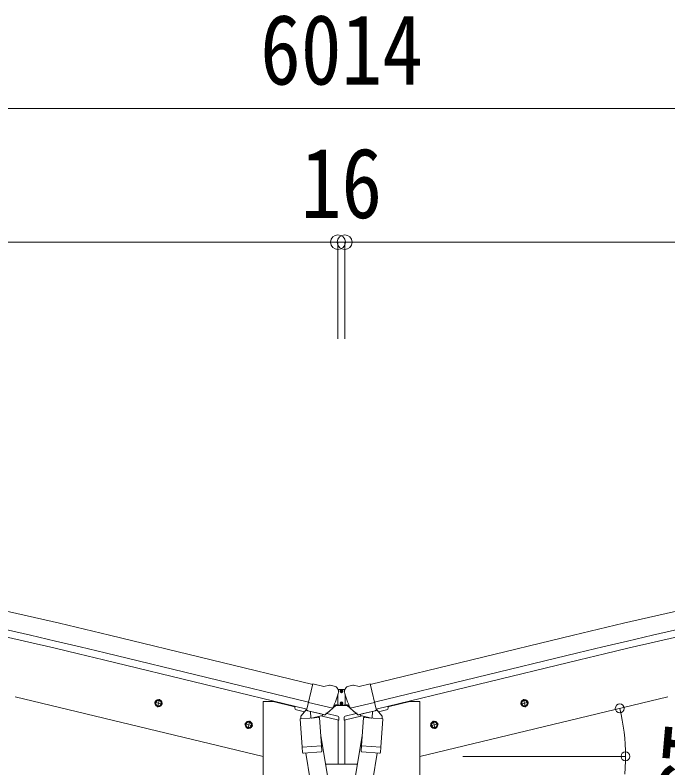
# Model space of a CAD drawing. Units: millimetres at full size. Extents: x -9783 to 9892, y -6828 to 6752.
# Drawn here: x -4929 to -3381, y -2065 to -281 of the extents above; entities that cross this region are included whole.
import ezdxf
from ezdxf.enums import TextEntityAlignment as Align

# ---------------------------------------------------------------- set-up
doc = ezdxf.new("R2010")
doc.units = ezdxf.units.MM
doc.header["$LTSCALE"] = 35
doc.header["$PDMODE"] = 32
doc.header["$PDSIZE"] = 35
for name, color, linetype, lineweight in [('0-1_本体', 4, 'Continuous', 9), ('0-2_部品', 7, 'Continuous', 9), ('0-7_合掌部品', 3, 'Continuous', 9), ('0-A_寸法', 6, 'Continuous', 9)]:
    doc.layers.add(name, color=color, linetype=linetype, lineweight=lineweight)
doc.styles.add('ＭＳ ゴシック', font='')
doc.styles.get('ＭＳ ゴシック').set_extended_font_data('MS Gothic')

msp = doc.modelspace()

# ---------------------------------------------------------------- linework, layer by layer
at = {"layer": '0-1_本体'}
for p, q in [((-4222.9, -1867.74), (-4705.06, -1750.44)), ((-4222.9, -1867.74), (-4705.06, -1750.44)), ((-4086.54, -1867.74), (-3604.37, -1750.44)), ((-4086.54, -1867.74), (-3604.37, -1750.44)), ((-4232.97, -1909.72), (-4715.31, -1792.6)), ((-4232.97, -1909.72), (-4715.31, -1792.6)), ((-4076.46, -1909.72), (-3594.13, -1792.6)), ((-4076.46, -1909.72), (-3594.13, -1792.6)), ((-4236.91, -1926.09), (-4719.28, -1808.96)), ((-4236.91, -1926.09), (-4719.28, -1808.96)), ((-4072.53, -1926.09), (-3590.15, -1808.96)), ((-4072.53, -1926.09), (-3590.15, -1808.96)), ((-4928.8, -1896.88), (-4340.72, -2038.07)), ((-4928.8, -1896.88), (-4340.72, -2038.07)), ((-4340.72, -1908.07), (-4340.72, -4788.07)), ((-4340.72, -1908.07), (-4316.72, -1908.07)), ((-4340.72, -1908.07), (-4340.72, -4788.07)), ((-4340.72, -1908.07), (-4316.72, -1908.07)), ((-4265.46, -1920.37), (-4316.72, -1908.07)), ((-4265.46, -1920.37), (-4316.72, -1908.07)), ((-4044.73, -1920.55), (-3992.72, -1908.07)), ((-4044.73, -1920.55), (-3992.72, -1908.07)), ((-3968.72, -1908.07), (-3992.72, -1908.07)), ((-3968.72, -1908.07), (-3992.72, -1908.07)), ((-3380.63, -1896.88), (-3968.72, -2038.07)), ((-3380.63, -1896.88), (-3968.72, -2038.07)), ((-3968.72, -1908.07), (-3968.72, -4788.07)), ((-3968.72, -1908.07), (-3968.72, -4788.07)), ((-4190.69, -1934.8), (-4190.69, -1935.35)), ((-4190.69, -1934.8), (-4190.69, -1935.35)), ((-4118.75, -1934.8), (-4118.75, -1935.35)), ((-4118.75, -1934.8), (-4118.75, -1935.35)), ((-4162.72, -2056.63), (-4162.72, -1951.51)), ((-4162.72, -2056.63), (-4162.72, -1951.51)), ((-4146.72, -2056.63), (-4146.72, -1951.51)), ((-4146.72, -2056.63), (-4146.72, -1951.51))]:
    msp.add_line(p, q, dxfattribs=at)
for centre, radius, start, end in [((-7797.76, -14487.47), 13106.9, 76.35206, 84.85206), ((-7797.76, -14487.47), 13106.9, 76.35206, 84.85206), ((-511.67, -14487.47), 13106.9, 95.14794, 103.64794), ((-511.67, -14487.47), 13106.9, 95.14794, 103.64794), ((-7797.76, -14487.47), 13063.74, 76.35206, 84.85206), ((-7797.76, -14487.47), 13063.74, 76.35206, 84.85206), ((-511.67, -14487.47), 13063.74, 95.14794, 103.64794), ((-511.67, -14487.47), 13063.74, 95.14794, 103.64794), ((-7797.76, -14487.47), 13046.9, 76.35206, 84.85206), ((-7797.76, -14487.47), 13046.9, 76.35206, 84.85206), ((-511.67, -14487.47), 13046.9, 95.14794, 103.64794), ((-511.67, -14487.47), 13046.9, 95.14794, 103.64794)]:
    msp.add_arc(centre, radius, start, end, dxfattribs=at)
at = {"layer": '0-2_部品'}
for p, q in [((-4196.54, -1872.18), (-4222.47, -1865.96)), ((-4196.54, -1872.18), (-4183.28, -1869.48)), ((-4168.8, -1872.67), (-4181.98, -1869.51)), ((-4140.64, -1872.67), (-4127.45, -1869.51)), ((-4112.9, -1872.18), (-4126.16, -1869.48)), ((-4112.9, -1872.18), (-4086.96, -1865.96)), ((-4165.7, -1874.92), (-4161.84, -1881.22)), ((-4161.48, -1883.5), (-4161.76, -1884.65)), ((-4147.95, -1883.5), (-4147.68, -1884.65)), ((-4143.73, -1874.92), (-4147.59, -1881.22)), ((-4578.96, -1914.3), (-4598.41, -1909.64)), ((-4595.98, -1910.22), (-4590.82, -1904.77)), ((-4591.02, -1921.69), (-4586.35, -1902.25)), ((-4590.82, -1904.77), (-4583.52, -1906.53)), ((-4583.52, -1906.53), (-4581.39, -1913.72)), ((-3730.47, -1914.3), (-3711.02, -1909.64)), ((-3725.91, -1906.53), (-3728.04, -1913.72)), ((-3718.61, -1904.77), (-3725.91, -1906.53)), ((-3718.41, -1921.69), (-3723.08, -1902.25)), ((-3713.45, -1910.22), (-3718.61, -1904.77)), ((-4593.85, -1917.41), (-4595.98, -1910.22)), ((-4265.46, -1919.34), (-4265.46, -1923.08)), ((-4237.25, -1927.52), (-4238.19, -1927.59)), ((-4175.53, -1923.8), (-4233.04, -1910)), ((-4192.39, -1938.71), (-4176.01, -1924.22)), ((-4133.9, -1923.8), (-4076.39, -1910)), ((-4117.05, -1938.71), (-4133.42, -1924.22)), ((-4072.18, -1927.52), (-4071.24, -1927.59)), ((-4043.97, -1919.34), (-4043.97, -1923.08)), ((-3715.58, -1917.41), (-3713.45, -1910.22)), ((-4242.49, -1932.54), (-4261.63, -1927.94)), ((-4238.19, -1927.59), (-4251.51, -1942.91)), ((-4251.51, -1942.91), (-4251.06, -1949.25)), ((-4234.17, -1930), (-4235.7, -1929.63)), ((-4197.46, -1938.81), (-4234.17, -1930)), ((-4228.21, -1931.82), (-4227.19, -1946.43)), ((-4200, -1940.82), (-4225.82, -1947.25)), ((-4208.7, -1942.98), (-4208.47, -1946.27)), ((-4160.91, -1952.12), (-4203.93, -1941.79)), ((-4195.1, -1939.28), (-4202.62, -1937.48)), ((-4199.3, -1939.03), (-4199.25, -1939.78)), ((-4195.93, -1939.17), (-4197.46, -1938.81)), ((-4189.36, -1936.04), (-4163.21, -1942.32)), ((-4160.91, -1945.23), (-4160.91, -1952.12)), ((-4148.53, -1952.12), (-4105.5, -1941.79)), ((-4148.53, -1945.23), (-4148.53, -1952.12)), ((-4120.07, -1936.04), (-4146.23, -1942.32)), ((-4114.34, -1939.28), (-4106.82, -1937.48)), ((-4113.5, -1939.17), (-4111.97, -1938.81)), ((-4111.97, -1938.81), (-4075.27, -1930)), ((-4110.13, -1939.03), (-4110.18, -1939.78)), ((-4109.43, -1940.82), (-4083.61, -1947.25)), ((-4100.74, -1942.98), (-4100.97, -1946.27)), ((-4081.22, -1931.82), (-4082.24, -1946.43)), ((-4075.27, -1930), (-4073.74, -1929.63)), ((-4071.24, -1927.59), (-4057.93, -1942.91)), ((-4066.94, -1932.54), (-4047.81, -1927.94)), ((-4057.93, -1942.91), (-4058.37, -1949.25)), ((-4365.03, -1965.67), (-4384.48, -1961)), ((-4382.05, -1961.58), (-4376.88, -1956.13)), ((-4379.92, -1968.78), (-4382.05, -1961.58)), ((-4377.09, -1973.05), (-4372.42, -1953.61)), ((-4376.88, -1956.13), (-4369.59, -1957.89)), ((-4369.59, -1957.89), (-4367.45, -1965.08)), ((-4252.61, -1949.36), (-4206.92, -1946.16)), ((-4247.94, -2016.19), (-4252.61, -1949.36)), ((-4206.92, -1946.16), (-4202.25, -2013)), ((-4102.51, -1946.16), (-4107.19, -2013)), ((-4056.82, -1949.36), (-4102.51, -1946.16)), ((-4061.5, -2016.19), (-4056.82, -1949.36)), ((-3944.4, -1965.67), (-3924.96, -1961)), ((-3939.85, -1957.89), (-3941.98, -1965.08)), ((-3932.55, -1956.13), (-3939.85, -1957.89)), ((-3932.35, -1973.05), (-3937.01, -1953.61)), ((-3927.38, -1961.58), (-3932.55, -1956.13)), ((-3929.51, -1968.78), (-3927.38, -1961.58)), ((-4203.98, -1988.23), (-4188.07, -2084.4)), ((-4105.45, -1988.23), (-4121.37, -2084.4)), ((-4247.94, -2016.19), (-4202.25, -2013)), ((-4247.92, -2016.19), (-4247.04, -2028.89)), ((-4201.39, -2025.47), (-4202.26, -2013)), ((-4108.04, -2025.47), (-4107.17, -2013)), ((-4061.5, -2016.19), (-4107.19, -2013)), ((-4061.51, -2016.19), (-4062.4, -2028.89)), ((-4203.23, -2027.6), (-4244.93, -2030.52)), ((-4239.5, -2030.14), (-4228.77, -2093.73)), ((-4201.78, -2026.82), (-4201.78, -2026.82)), ((-4107.65, -2026.82), (-4107.65, -2026.82)), ((-4106.2, -2027.6), (-4064.5, -2030.52)), ((-4069.93, -2030.14), (-4080.66, -2093.73)), ((-4116.34, -2056.63), (-4193.09, -2056.63))]:
    msp.add_line(p, q, dxfattribs=at)
for points in [[(-4227.9, -1931.41), (-4237.62, -1929.07), (-4222.47, -1865.96)], [(-4081.54, -1931.41), (-4071.81, -1929.07), (-4086.96, -1865.96)], [(-4581.39, -1913.72), (-4586.56, -1919.17), (-4593.85, -1917.41)], [(-4175.26, -1923.23), (-4175.85, -1924.07), (-4176.01, -1924.22)], [(-4134.17, -1923.23), (-4133.58, -1924.07), (-4133.42, -1924.22)], [(-3728.04, -1913.72), (-3722.88, -1919.17), (-3715.58, -1917.41)], [(-4227.9, -1931.41), (-4227.66, -1931.56), (-4202.89, -1937.5), (-4202.62, -1937.48)], [(-4081.54, -1931.41), (-4081.77, -1931.56), (-4106.54, -1937.5), (-4106.82, -1937.48)], [(-4367.45, -1965.08), (-4372.62, -1970.53), (-4379.92, -1968.78)], [(-3941.98, -1965.08), (-3936.81, -1970.53), (-3929.51, -1968.78)]]:
    msp.add_lwpolyline(points, dxfattribs=at)
for centre, radius in [((-4588.69, -1911.97), 8.5), ((-4588.69, -1911.97), 7.7), ((-4588.69, -1911.97), 6.5), ((-3720.75, -1911.97), 8.5), ((-3720.75, -1911.97), 7.7), ((-3720.75, -1911.97), 6.5), ((-4374.75, -1963.33), 8.5), ((-4374.75, -1963.33), 7.7), ((-4374.75, -1963.33), 6.5), ((-3934.68, -1963.33), 8.5), ((-3934.68, -1963.33), 7.7), ((-3934.68, -1963.33), 6.5)]:
    msp.add_circle(centre, radius, dxfattribs=at)
for centre, radius, start, end in [((-4182.68, -1872.42), 3, 76.5, 101.5), ((-4169.96, -1877.53), 5, 31.5, 76.5), ((-4139.47, -1877.53), 5, 103.5, 148.5), ((-4126.75, -1872.42), 3, 78.5, 103.5), ((-4358.56, -1837.4), 202.4, 334.90875, 346.5), ((-3950.87, -1837.4), 202.4, 193.5, 205.09125), ((-4260.46, -1923.08), 5, 180, 256.5), ((-4048.97, -1923.08), 5, 283.5, 0), ((-4235.58, -1929.14), 0.5, 221.23754, 256.5), ((-4228.81, -1931.9), 0.604, 7.79405, 79.40158), ((-4200.25, -1939.85), 1, 284, 4), ((-4198.8, -1939), 0.5, 76.5, 184), ((-4195.82, -1938.69), 0.5, 256.5, 291.76246), ((-4190.26, -1935.21), 1.5, 259.976, 311.5), ((-4163.91, -1945.23), 3, 0, 76.5), ((-4145.53, -1945.23), 3, 103.5, 180), ((-4119.17, -1935.21), 1.5, 228.5, 280.024), ((-4113.62, -1938.69), 0.5, 248.23754, 283.5), ((-4110.63, -1939), 0.5, 356, 103.5), ((-4109.19, -1939.85), 1, 176, 256), ((-4080.62, -1931.9), 0.604, 100.59842, 172.20595), ((-4073.85, -1929.14), 0.5, 283.5, 318.76246), ((-4226.17, -1946.28), 1.03, 188.03431, 289.96103), ((-4083.26, -1946.28), 1.03, 250.03897, 351.96569), ((-4245.07, -2028.52), 2, 190.53157, 274), ((-4203.37, -2025.61), 2, 274, 322.59038), ((-4203.33, -2025.64), 1.95, 322.52234, 4.95983), ((-4106.1, -2025.64), 1.95, 175.04017, 217.47766), ((-4106.06, -2025.61), 2, 217.40962, 266), ((-4064.36, -2028.52), 2, 266, 349.46843)]:
    msp.add_arc(centre, radius, start, end, dxfattribs=at)
for centre, major_axis, ratio, start_param, end_param in [((-4164.4, -1882.78), (1.57, -2.57), 0.99628, 0.7835347, 1.5707963), ((-4145.03, -1882.78), (-1.57, -2.57), 0.99628, 4.712389, 5.4996506), ((-4194.4, -1936.36), (0.73, -2.92), 0.997631, 5.8041905, 5.8929484), ((-4194.43, -1936.23), (-2.63, 3.16), 0.650902, 2.1145521, 2.1873627), ((-4194.37, -1936.46), (0.73, -2.92), 0.997631, 5.965759, 6.7621801), ((-4115.06, -1936.46), (-0.73, -2.92), 0.997631, 5.8041905, 6.6006116), ((-4115, -1936.23), (2.63, 3.16), 0.650902, 4.0958226, 4.1686332), ((-4115.03, -1936.36), (-0.73, -2.92), 0.997631, 0.3902369, 0.4789948)]:
    msp.add_ellipse(centre, major_axis=major_axis, ratio=ratio, start_param=start_param, end_param=end_param, dxfattribs=at)
at = {"layer": '0-7_合掌部品', "color": 7}
for p, q in [((-4163.22, -1890.21), (-4163.22, -1913.71)), ((-4162.15, -1880.79), (-4161.97, -1879.21)), ((-4147.47, -1879.21), (-4161.97, -1879.21)), ((-4153.46, -1883.93), (-4152.62, -1883.93)), ((-4147.29, -1880.79), (-4147.47, -1879.21)), ((-4146.22, -1890.21), (-4146.22, -1913.71)), ((-4189.27, -1936.33), (-4168.22, -1917.71)), ((-4174.39, -1921.16), (-4169.21, -1916.58)), ((-4168.22, -1916.21), (-4161.76, -1916.21)), ((-4141.22, -1917.71), (-4168.22, -1917.71)), ((-4161.47, -1916.71), (-4163.22, -1913.71)), ((-4161.47, -1916.71), (-4147.97, -1916.71)), ((-4153.46, -1912.63), (-4152.62, -1912.63)), ((-4147.97, -1916.71), (-4146.22, -1913.71)), ((-4147.67, -1916.21), (-4141.22, -1916.21)), ((-4120.17, -1936.33), (-4141.22, -1917.71)), ((-4135.05, -1921.16), (-4140.22, -1916.58))]:
    msp.add_line(p, q, dxfattribs=at)
for points in [[(-4155.98, -1883.09), (-4156.82, -1883.09), (-4156.82, -1883.93), (-4155.98, -1883.93)], [(-4154.3, -1882.25), (-4154.3, -1881.41), (-4155.14, -1881.41), (-4155.14, -1882.25)], [(-4155.14, -1884.77), (-4155.14, -1885.61), (-4154.3, -1885.61), (-4154.3, -1884.77)], [(-4152.62, -1883.93), (-4152.62, -1883.09), (-4153.46, -1883.09)], [(-4155.98, -1911.79), (-4156.82, -1911.79), (-4156.82, -1912.63), (-4155.98, -1912.63)], [(-4154.3, -1910.95), (-4154.3, -1910.11), (-4155.14, -1910.11), (-4155.14, -1910.95)], [(-4155.14, -1913.47), (-4155.14, -1914.31), (-4154.3, -1914.31), (-4154.3, -1913.47)], [(-4152.62, -1912.63), (-4152.62, -1911.79), (-4153.46, -1911.79)]]:
    msp.add_lwpolyline(points, dxfattribs=at)
for centre in [(-4154.72, -1883.51), (-4154.72, -1912.21)]:
    msp.add_circle(centre, 3.5, dxfattribs=at)
for centre, radius, start, end in [((-4155.98, -1882.25), 0.84, 270, 0), ((-4155.98, -1884.77), 0.84, 0, 90), ((-4153.46, -1882.25), 0.84, 180, 270), ((-4153.46, -1884.77), 0.84, 90, 180), ((-4168.22, -1917.71), 1.5, 90, 131.5), ((-4155.98, -1910.95), 0.84, 270, 0), ((-4155.98, -1913.47), 0.84, 0, 90), ((-4153.46, -1910.95), 0.84, 180, 270), ((-4153.46, -1913.47), 0.84, 90, 180), ((-4141.22, -1917.71), 1.5, 48.5, 90)]:
    msp.add_arc(centre, radius, start, end, dxfattribs=at)
at = {"layer": '0-A_寸法'}
for p, q in [((-7162.12, -502.44), (-1148.12, -502.44)), ((-7162.12, -819.06), (-4163.12, -819.06)), ((-4163.12, -819.06), (-4163.12, -1048.06)), ((-4163.12, -819.06), (-4163.12, -1048.06)), ((-4163.12, -819.06), (-4147.12, -819.06)), ((-4147.12, -819.06), (-4147.12, -1048.06)), ((-4147.12, -819.06), (-4147.12, -1048.06)), ((-4147.12, -819.06), (-4147.12, -1048.06)), ((-4147.12, -819.06), (-1148.12, -819.06)), ((-3867.19, -2038.06), (-3480.33, -2038.06))]:
    msp.add_line(p, q, dxfattribs=at)
for centre in [(-3494.78, -1924.4), (-3481.33, -2038.06)]:
    msp.add_circle(centre, 10.62, dxfattribs=at)
for start, end in [(0, 13.5), (354.99678, 0)]:
    msp.add_arc((-3968.19, -2038.06), 486.86, start, end, dxfattribs=at)
for p in [(-4163.12, -819.06), (-4147.12, -819.06)]:
    msp.add_point(p, dxfattribs=at)

# ---------------------------------------------------------------- texts
at = {"layer": '0-A_寸法', "color": 7, "style": 'ＭＳ ゴシック', "width": 0.85}
for s, p in [('6014', (-4347.62, -495.44)), ('16', (-4251.37, -812.06))]:
    msp.add_text(s, height=166.8, dxfattribs=at).set_placement(p, align=Align.BOTTOM_LEFT)
msp.add_text('13.5°', height=166.8, rotation=264.997, dxfattribs=at).set_placement((-3436.03, -1950.38), align=Align.BOTTOM_LEFT)

doc.saveas('drawing.dxf')
